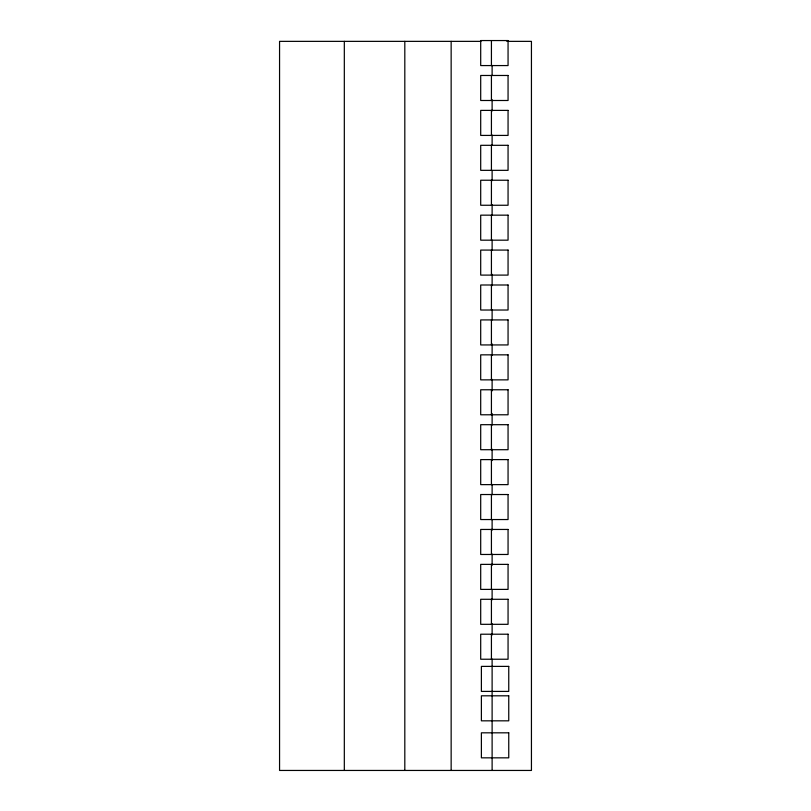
<?xml version="1.0" encoding="UTF-8"?>
<svg xmlns="http://www.w3.org/2000/svg" width="811" height="811" viewBox="0 0 811 811"><rect width="100%" height="100%" fill="white"/><g stroke="black" fill="none" stroke-linecap="round" stroke-linejoin="round"><path stroke-width="1.22" d="M480.943 41.361L279.562 41.361L279.562 770.45L531.438 770.45L531.438 41.361L506.865 41.361M492.115 65.417L492.115 75.555M492.115 99.591L492.115 111.016M492.115 135.031L492.115 145.21M492.115 170.472L492.115 180.671M492.115 204.646L492.115 214.864M492.115 240.086L492.115 250.315M492.115 274.27L492.115 285.654M492.115 309.711L492.115 319.97M492.115 343.884L492.115 355.431M492.115 379.325L492.115 390.892M492.115 413.498L492.115 425.086M492.115 449.142L492.115 460.547M492.115 484.38L492.115 494.73M492.115 519.831L492.115 530.191M492.115 554.004L492.115 565.399M492.115 589.445L492.115 599.846M492.115 623.618L492.115 635.013M492.115 659.059L492.115 770.45M491.425 40.55L491.425 65.569M491.425 75.474L491.425 100.493M491.425 110.397L491.425 135.417M491.425 145.311L491.425 170.34M491.425 180.235L491.425 205.254M491.425 215.158L491.425 240.178M491.425 250.082L491.425 275.101M491.425 284.996L491.425 310.025M491.425 319.919L491.425 344.939M491.425 354.843L491.425 379.862M491.425 389.767L491.425 414.786M491.425 424.69L491.425 449.71M491.425 459.604L491.425 484.633M491.425 494.528L491.425 519.547M491.425 529.451L491.425 554.471M491.425 564.375L491.425 589.394M491.425 599.288L491.425 624.318M491.425 634.212L491.425 659.231M451.149 41.361L451.149 770.45M404.811 41.361L404.811 770.45M344.32 41.361L344.32 770.45M508.061 40.55L480.7 40.55L480.7 65.569L508.061 65.569L508.061 40.55M508.061 75.474L480.7 75.474L480.7 100.493L508.061 100.493L508.061 75.474M508.061 110.397L480.7 110.397L480.7 135.417L508.061 135.417L508.061 110.397M508.061 145.311L480.7 145.311L480.7 170.34L508.061 170.34L508.061 145.311M508.061 180.235L480.7 180.235L480.7 205.254L508.061 205.254L508.061 180.235M508.061 215.158L480.7 215.158L480.7 240.178L508.061 240.178L508.061 215.158M508.061 250.082L480.7 250.082L480.7 275.101L508.061 275.101L508.061 250.082M508.061 284.996L480.7 284.996L480.7 310.025L508.061 310.025L508.061 284.996M508.061 319.919L480.7 319.919L480.7 344.939L508.061 344.939L508.061 319.919M508.061 354.843L480.7 354.843L480.7 379.862L508.061 379.862L508.061 354.843M508.061 389.767L480.7 389.767L480.7 414.786L508.061 414.786L508.061 389.767M508.061 424.69L480.7 424.69L480.7 449.71L508.061 449.71L508.061 424.69M508.061 459.604L480.7 459.604L480.7 484.633L508.061 484.633L508.061 459.604M508.061 494.528L480.7 494.528L480.7 519.547L508.061 519.547L508.061 494.528M508.061 529.451L480.7 529.451L480.7 554.471L508.061 554.471L508.061 529.451M508.061 564.375L480.7 564.375L480.7 589.394L508.061 589.394L508.061 564.375M508.061 599.288L480.7 599.288L480.7 624.318L508.061 624.318L508.061 599.288M508.061 634.212L480.7 634.212L480.7 659.231L508.061 659.231L508.061 634.212M508.75 666.389L481.389 666.389L481.389 691.408L508.75 691.408L508.75 666.389M508.75 695.808L481.389 695.808L481.389 720.827L508.75 720.827L508.75 695.808M508.75 732.82L481.389 732.82L481.389 757.839L508.75 757.839L508.75 732.82"/></g></svg>
